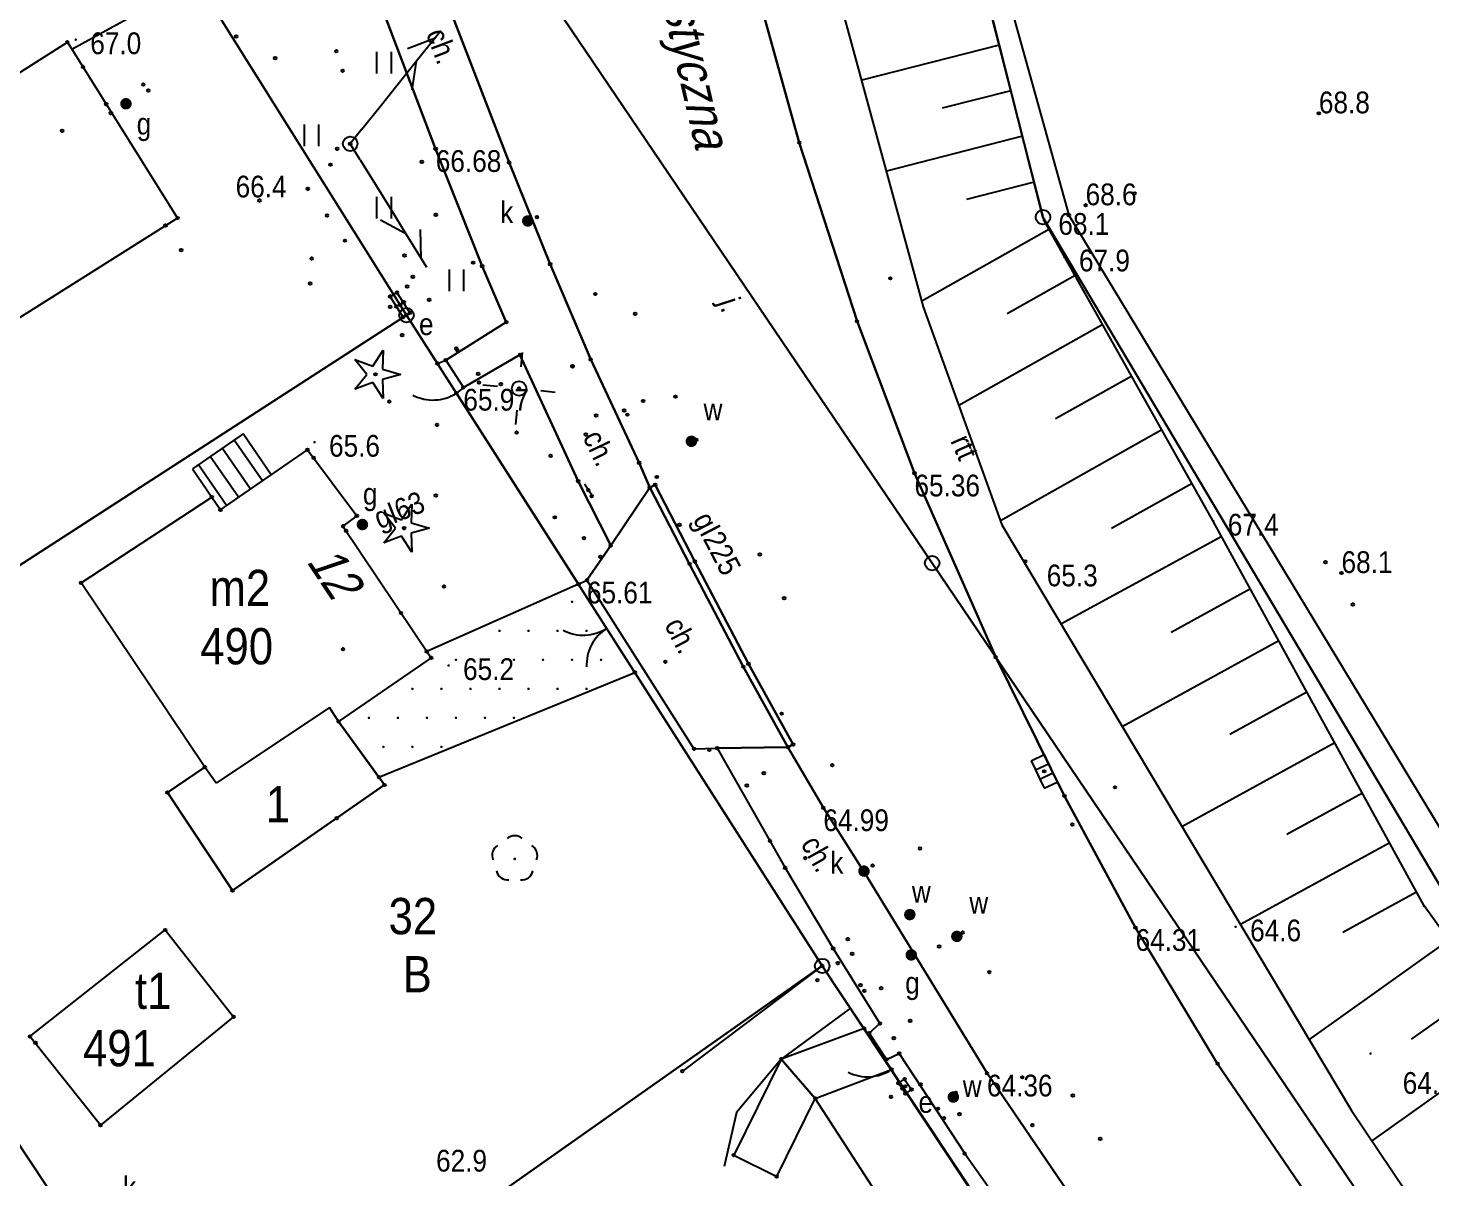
# Model space of a CAD drawing. Extents: x 6545332 to 6545538, y 5876272 to 5876530.
# Drawn here: x 6545365.13 to 6545413.49, y 5876363.99 to 5876403.64 of the extents above; entities that cross this region are included whole.
import ezdxf
from ezdxf.enums import TextEntityAlignment as Align

# ---------------------------------------------------------------- set-up
doc = ezdxf.new("R2010")
doc.units = 0
doc.header["$MEASUREMENT"] = 0
doc.layers.get('0').update_dxf_attribs({"linetype": 'CONTINUOUS'})
doc.layers.add('1', color=8, linetype='CONTINUOUS')
doc.styles.get("Standard").update_dxf_attribs({"font": 'txt', "width": 0.75})

msp = doc.modelspace()

# ---------------------------------------------------------------- hatches: boundary and pattern name
at = {"layer": '1', "linetype": 'Continuous'}
h = msp.add_hatch(color=256, dxfattribs=at)
edge = h.paths.add_edge_path()
edge.add_arc((6545366.78, 5876403.24), 0.045, 0, 360)
h = msp.add_hatch(color=256, dxfattribs=at)
edge = h.paths.add_edge_path()
edge.add_arc((6545368.51, 5876401.03), 0.2, 33.472, 393.472)
h = msp.add_hatch(color=256, dxfattribs=at)
edge = h.paths.add_edge_path()
edge.add_arc((6545409.63, 5876400.7), 0.045, 0, 360)
h = msp.add_hatch(color=256, dxfattribs=at)
edge = h.paths.add_edge_path()
edge.add_arc((6545379.19, 5876399.48), 0.045, 0, 360)
h = msp.add_hatch(color=256, dxfattribs=at)
edge = h.paths.add_edge_path()
edge.add_arc((6545379.19, 5876399.48), 0.045, 0, 360)
h = msp.add_hatch(color=256, dxfattribs=at)
edge = h.paths.add_edge_path()
edge.add_arc((6545374.78, 5876398.1), 0.045, 0, 360)
h = msp.add_hatch(color=256, dxfattribs=at)
edge = h.paths.add_edge_path()
edge.add_arc((6545401.59, 5876397.53), 0.045, 0, 360)
h = msp.add_hatch(color=256, dxfattribs=at)
edge = h.paths.add_edge_path()
edge.add_arc((6545382.36, 5876396.99), 0.2, 15.55, 375.55)
h = msp.add_hatch(color=256, dxfattribs=at)
edge = h.paths.add_edge_path()
edge.add_arc((6545400.15, 5876397.01), 0.045, 0, 360)
h = msp.add_hatch(color=256, dxfattribs=at)
edge = h.paths.add_edge_path()
edge.add_arc((6545400.86, 5876395.74), 0.045, 0, 360)
h = msp.add_hatch(color=256, dxfattribs=at)
edge = h.paths.add_edge_path()
edge.add_arc((6545377.11, 5876391.7), 0.05, 90, 450)
h = msp.add_hatch(color=256, dxfattribs=at)
edge = h.paths.add_edge_path()
edge.add_arc((6545380.14, 5876391.25), 0.045, 0, 360)
h = msp.add_hatch(color=256, dxfattribs=at)
edge = h.paths.add_edge_path()
edge.add_arc((6545380.14, 5876391.25), 0.045, 0, 360)
h = msp.add_hatch(color=256, dxfattribs=at)
edge = h.paths.add_edge_path()
edge.add_arc((6545388, 5876389.39), 0.2, 28.137, 388.137)
h = msp.add_hatch(color=256, dxfattribs=at)
edge = h.paths.add_edge_path()
edge.add_arc((6545375.01, 5876389.36), 0.045, 0, 360)
h = msp.add_hatch(color=256, dxfattribs=at)
edge = h.paths.add_edge_path()
edge.add_arc((6545395.69, 5876388.29), 0.045, 0, 360)
h = msp.add_hatch(color=256, dxfattribs=at)
edge = h.paths.add_edge_path()
edge.add_arc((6545395.69, 5876388.29), 0.045, 0, 360)
h = msp.add_hatch(color=256, dxfattribs=at)
edge = h.paths.add_edge_path()
edge.add_arc((6545376.66, 5876386.52), 0.2, 23.262, 383.262)
h = msp.add_hatch(color=256, dxfattribs=at)
edge = h.paths.add_edge_path()
edge.add_arc((6545405.99, 5876386.64), 0.045, 0, 360)
h = msp.add_hatch(color=256, dxfattribs=at)
edge = h.paths.add_edge_path()
edge.add_arc((6545378.1, 5876386.4), 0.05, 90, 450)
h = msp.add_hatch(color=256, dxfattribs=at)
edge = h.paths.add_edge_path()
edge.add_arc((6545399.51, 5876385.25), 0.045, 0, 360)
h = msp.add_hatch(color=256, dxfattribs=at)
edge = h.paths.add_edge_path()
edge.add_arc((6545410.41, 5876384.85), 0.045, 0, 360)
h = msp.add_hatch(color=256, dxfattribs=at)
edge = h.paths.add_edge_path()
edge.add_arc((6545384.4, 5876384.6), 0.045, 0, 360)
h = msp.add_hatch(color=256, dxfattribs=at)
edge = h.paths.add_edge_path()
edge.add_arc((6545384.4, 5876384.6), 0.045, 0, 360)
h = msp.add_hatch(color=256, dxfattribs=at)
edge = h.paths.add_edge_path()
edge.add_arc((6545383.885, 5876383.855), 0.045, 0, 360)
h = msp.add_hatch(color=256, dxfattribs=at)
edge = h.paths.add_edge_path()
edge.add_arc((6545381.385, 5876382.855), 0.045, 0, 360)
h = msp.add_hatch(color=256, dxfattribs=at)
edge = h.paths.add_edge_path()
edge.add_arc((6545382.385, 5876382.855), 0.045, 0, 360)
h = msp.add_hatch(color=256, dxfattribs=at)
edge = h.paths.add_edge_path()
edge.add_arc((6545383.385, 5876382.855), 0.045, 0, 360)
h = msp.add_hatch(color=256, dxfattribs=at)
edge = h.paths.add_edge_path()
edge.add_arc((6545384.385, 5876382.855), 0.045, 0, 360)
h = msp.add_hatch(color=256, dxfattribs=at)
edge = h.paths.add_edge_path()
edge.add_arc((6545379.885, 5876381.855), 0.045, 0, 360)
h = msp.add_hatch(color=256, dxfattribs=at)
edge = h.paths.add_edge_path()
edge.add_arc((6545380.885, 5876381.855), 0.045, 0, 360)
h = msp.add_hatch(color=256, dxfattribs=at)
edge = h.paths.add_edge_path()
edge.add_arc((6545381.885, 5876381.855), 0.045, 0, 360)
h = msp.add_hatch(color=256, dxfattribs=at)
edge = h.paths.add_edge_path()
edge.add_arc((6545382.885, 5876381.855), 0.045, 0, 360)
h = msp.add_hatch(color=256, dxfattribs=at)
edge = h.paths.add_edge_path()
edge.add_arc((6545383.885, 5876381.855), 0.045, 0, 360)
h = msp.add_hatch(color=256, dxfattribs=at)
edge = h.paths.add_edge_path()
edge.add_arc((6545384.885, 5876381.855), 0.045, 0, 360)
h = msp.add_hatch(color=256, dxfattribs=at)
edge = h.paths.add_edge_path()
edge.add_arc((6545379.63, 5876381.66), 0.045, 0, 360)
h = msp.add_hatch(color=256, dxfattribs=at)
edge = h.paths.add_edge_path()
edge.add_arc((6545378.385, 5876380.855), 0.045, 0, 360)
h = msp.add_hatch(color=256, dxfattribs=at)
edge = h.paths.add_edge_path()
edge.add_arc((6545379.385, 5876380.855), 0.045, 0, 360)
h = msp.add_hatch(color=256, dxfattribs=at)
edge = h.paths.add_edge_path()
edge.add_arc((6545380.385, 5876380.855), 0.045, 0, 360)
h = msp.add_hatch(color=256, dxfattribs=at)
edge = h.paths.add_edge_path()
edge.add_arc((6545381.385, 5876380.855), 0.045, 0, 360)
h = msp.add_hatch(color=256, dxfattribs=at)
edge = h.paths.add_edge_path()
edge.add_arc((6545382.385, 5876380.855), 0.045, 0, 360)
h = msp.add_hatch(color=256, dxfattribs=at)
edge = h.paths.add_edge_path()
edge.add_arc((6545383.385, 5876380.855), 0.045, 0, 360)
h = msp.add_hatch(color=256, dxfattribs=at)
edge = h.paths.add_edge_path()
edge.add_arc((6545384.385, 5876380.855), 0.045, 0, 360)
h = msp.add_hatch(color=256, dxfattribs=at)
edge = h.paths.add_edge_path()
edge.add_arc((6545376.885, 5876379.855), 0.045, 0, 360)
h = msp.add_hatch(color=256, dxfattribs=at)
edge = h.paths.add_edge_path()
edge.add_arc((6545377.885, 5876379.855), 0.045, 0, 360)
h = msp.add_hatch(color=256, dxfattribs=at)
edge = h.paths.add_edge_path()
edge.add_arc((6545378.885, 5876379.855), 0.045, 0, 360)
h = msp.add_hatch(color=256, dxfattribs=at)
edge = h.paths.add_edge_path()
edge.add_arc((6545379.885, 5876379.855), 0.045, 0, 360)
h = msp.add_hatch(color=256, dxfattribs=at)
edge = h.paths.add_edge_path()
edge.add_arc((6545380.885, 5876379.855), 0.045, 0, 360)
h = msp.add_hatch(color=256, dxfattribs=at)
edge = h.paths.add_edge_path()
edge.add_arc((6545381.885, 5876379.855), 0.045, 0, 360)
h = msp.add_hatch(color=256, dxfattribs=at)
edge = h.paths.add_edge_path()
edge.add_arc((6545377.385, 5876378.855), 0.045, 0, 360)
h = msp.add_hatch(color=256, dxfattribs=at)
edge = h.paths.add_edge_path()
edge.add_arc((6545378.385, 5876378.855), 0.045, 0, 360)
h = msp.add_hatch(color=256, dxfattribs=at)
edge = h.paths.add_edge_path()
edge.add_arc((6545379.385, 5876378.855), 0.045, 0, 360)
h = msp.add_hatch(color=256, dxfattribs=at)
edge = h.paths.add_edge_path()
edge.add_arc((6545392.55, 5876376.75), 0.045, 0, 360)
h = msp.add_hatch(color=256, dxfattribs=at)
edge = h.paths.add_edge_path()
edge.add_arc((6545392.55, 5876376.75), 0.045, 0, 360)
h = msp.add_hatch(color=256, dxfattribs=at)
edge = h.paths.add_edge_path()
edge.add_arc((6545381.91, 5876374.99), 0.05, 0, 360)
h = msp.add_hatch(color=256, dxfattribs=at)
edge = h.paths.add_edge_path()
edge.add_arc((6545393.95, 5876374.57), 0.2, 29.106, 389.106)
h = msp.add_hatch(color=256, dxfattribs=at)
edge = h.paths.add_edge_path()
edge.add_arc((6545395.53, 5876373.07), 0.2, 26.079, 386.079)
h = msp.add_hatch(color=256, dxfattribs=at)
edge = h.paths.add_edge_path()
edge.add_arc((6545413.25, 5876373.37), 0.045, 0, 360)
h = msp.add_hatch(color=256, dxfattribs=at)
edge = h.paths.add_edge_path()
edge.add_arc((6545403.31, 5876372.62), 0.045, 0, 360)
h = msp.add_hatch(color=256, dxfattribs=at)
edge = h.paths.add_edge_path()
edge.add_arc((6545403.31, 5876372.62), 0.045, 0, 360)
h = msp.add_hatch(color=256, dxfattribs=at)
edge = h.paths.add_edge_path()
edge.add_arc((6545406.76, 5876372.65), 0.045, 0, 360)
h = msp.add_hatch(color=256, dxfattribs=at)
edge = h.paths.add_edge_path()
edge.add_arc((6545397.15, 5876372.32), 0.2, 26.493, 386.493)
h = msp.add_hatch(color=256, dxfattribs=at)
edge = h.paths.add_edge_path()
edge.add_arc((6545395.58, 5876371.68), 0.2, 26.235, 386.235)
h = msp.add_hatch(color=256, dxfattribs=at)
edge = h.paths.add_edge_path()
edge.add_arc((6545411.41, 5876368.28), 0.045, 0, 360)
h = msp.add_hatch(color=256, dxfattribs=at)
edge = h.paths.add_edge_path()
edge.add_arc((6545398.19, 5876367.6), 0.045, 0, 360)
h = msp.add_hatch(color=256, dxfattribs=at)
edge = h.paths.add_edge_path()
edge.add_arc((6545398.19, 5876367.6), 0.045, 0, 360)
h = msp.add_hatch(color=256, dxfattribs=at)
edge = h.paths.add_edge_path()
edge.add_arc((6545397.03, 5876366.78), 0.2, 304.916, 664.916)

# ---------------------------------------------------------------- linework, layer by layer
for centre in [(6545409.63, 5876400.7, 68.8), (6545401.59, 5876397.53, 68.6), (6545410.41, 5876384.85, 68.1)]:
    msp.add_circle(centre, 0.045)
at = {"layer": '1'}
for p, q in [((6545356.55, 5876443.98), (6545396.3, 5876385.19)), ((6545396.3, 5876385.19), (6545356.55, 5876443.98)), ((6545356.55, 5876443.98), (6545396.3, 5876385.19)), ((6545355.87, 5876429.33), (6545378.18, 5876393.74)), ((6545378.18, 5876393.74), (6545355.87, 5876429.33)), ((6545355.87, 5876429.33), (6545378.18, 5876393.74)), ((6545400.16, 5876397.01), (6545393.94, 5876421.23)), ((6545393.97, 5876421.35), (6545400.12, 5876397.12)), ((6545400.12, 5876397.12), (6545393.97, 5876421.35)), ((6545393.97, 5876421.35), (6545400.12, 5876397.12)), ((6545394.25, 5876421.43), (6545401.01, 5876397.19)), ((6545392.45, 5876407.05), (6545395.99, 5876394.03)), ((6545376.67, 5876406.09), (6545379.18, 5876399.48)), ((6545379.18, 5876399.48), (6545376.67, 5876406.09)), ((6545379.2, 5876405.52), (6545381.72, 5876399)), ((6545381.72, 5876399), (6545379.2, 5876405.52)), ((6545379.2, 5876405.52), (6545381.72, 5876399)), ((6545366.64, 5876402.91), (6545370.95, 5876405.28)), ((6545370.95, 5876405.28), (6545378.18, 5876393.74)), ((6545370.95, 5876405.28), (6545378.18, 5876393.74)), ((6545390.3, 5876404.78), (6545391.72, 5876399.69)), ((6545391.72, 5876399.69), (6545390.3, 5876404.78)), ((6545356.22, 5876396.66), (6545366.49, 5876403.15)), ((6545366.49, 5876403.15), (6545370.29, 5876397.09)), ((6545398.61, 5876403.05), (6545393.87, 5876401.84)), ((6545399.01, 5876401.48), (6545396.65, 5876400.88)), ((6545391.72, 5876399.69), (6545393.71, 5876393.53)), ((6545393.71, 5876393.53), (6545391.72, 5876399.69)), ((6545399.41, 5876399.91), (6545394.72, 5876398.71)), ((6545379.18, 5876399.48), (6545380.79, 5876395.43)), ((6545380.79, 5876395.43), (6545379.18, 5876399.48)), ((6545381.72, 5876399), (6545383.13, 5876395.5)), ((6545383.13, 5876395.5), (6545381.72, 5876399)), ((6545381.72, 5876399), (6545383.13, 5876395.5)), ((6545399.82, 5876398.33), (6545397.48, 5876397.73)), ((6545370.29, 5876397.09), (6545360.02, 5876390.61)), ((6545400.12, 5876397.12), (6545418.61, 5876365.96)), ((6545418.61, 5876365.96), (6545400.12, 5876397.12)), ((6545400.12, 5876397.12), (6545418.61, 5876365.96)), ((6545405.99, 5876386.64), (6545400.16, 5876397.01)), ((6545401.01, 5876397.19), (6545419.7, 5876366.3)), ((6545400.34, 5876396.7), (6545395.94, 5876394.22)), ((6545380.79, 5876395.43), (6545381.62, 5876393.5)), ((6545381.62, 5876393.5), (6545380.79, 5876395.43)), ((6545384.53, 5876392.21), (6545383.13, 5876395.5)), ((6545383.13, 5876395.5), (6545384.53, 5876392.21)), ((6545384.53, 5876392.21), (6545383.13, 5876395.5)), ((6545401.23, 5876395.11), (6545398.89, 5876393.79)), ((6545377.62, 5876394.38), (6545377.85, 5876394.52)), ((6545378.06, 5876393.67), (6545377.62, 5876394.38)), ((6545377.85, 5876394.52), (6545378.3, 5876393.82)), ((6545395.99, 5876394.03), (6545398.7, 5876386.51)), ((6545355.53, 5876379.09), (6545378.18, 5876393.74)), ((6545378.18, 5876393.74), (6545355.53, 5876379.09)), ((6545355.53, 5876379.09), (6545378.18, 5876393.74)), ((6545355.53, 5876379.09), (6545378.18, 5876393.74)), ((6545378.3, 5876393.82), (6545378.06, 5876393.67)), ((6545378.18, 5876393.74), (6545379.25, 5876392.07)), ((6545378.18, 5876393.74), (6545379.25, 5876392.07)), ((6545392.51, 5876371.3), (6545378.18, 5876393.74)), ((6545378.18, 5876393.74), (6545392.51, 5876371.3)), ((6545378.18, 5876393.74), (6545392.51, 5876371.3)), ((6545381.62, 5876393.5), (6545379.53, 5876392.19)), ((6545379.53, 5876392.19), (6545381.62, 5876393.5)), ((6545393.71, 5876393.53), (6545395.69, 5876388.29)), ((6545395.69, 5876388.29), (6545393.71, 5876393.53)), ((6545402.18, 5876393.42), (6545397.22, 5876390.63)), ((6545379.25, 5876392.07), (6545379.53, 5876392.19)), ((6545379.9, 5876391.05), (6545379.25, 5876392.07)), ((6545379.53, 5876392.19), (6545380.14, 5876391.25)), ((6545382.09, 5876392.37), (6545380.14, 5876391.25)), ((6545380.14, 5876391.25), (6545382.09, 5876392.37)), ((6545384.1, 5876388.02), (6545382.09, 5876392.37)), ((6545382.09, 5876392.37), (6545384.1, 5876388.02)), ((6545386.2, 5876388.65), (6545384.53, 5876392.21)), ((6545384.53, 5876392.21), (6545386.2, 5876388.65)), ((6545386.2, 5876388.65), (6545384.53, 5876392.21)), ((6545403.18, 5876391.64), (6545400.55, 5876390.16)), ((6545380.14, 5876391.25), (6545379.9, 5876391.05)), ((6545379.9, 5876391.05), (6545384.11, 5876384.46)), ((6545379.9, 5876391.05), (6545384.11, 5876384.46)), ((6545372.55, 5876389.65), (6545370.8, 5876388.44)), ((6545372.55, 5876389.65), (6545370.8, 5876388.44)), ((6545373.52, 5876388.24), (6545372.55, 5876389.65)), ((6545373.52, 5876388.24), (6545372.55, 5876389.65)), ((6545404.22, 5876389.79), (6545398.65, 5876386.65)), ((6545371.77, 5876387.03), (6545374.77, 5876389.1)), ((6545372.801, 5876387.743), (6545371.828, 5876389.151)), ((6545373.213, 5876388.028), (6545372.239, 5876389.435)), ((6545374.77, 5876389.1), (6545376.47, 5876386.82)), ((6545371.979, 5876387.174), (6545371.006, 5876388.582)), ((6545372.39, 5876387.459), (6545371.417, 5876388.867)), ((6545386.57, 5876387.8), (6545386.2, 5876388.65)), ((6545386.2, 5876388.65), (6545386.57, 5876387.8)), ((6545386.57, 5876387.8), (6545386.2, 5876388.65)), ((6545370.8, 5876388.44), (6545371.47, 5876387.47)), ((6545370.8, 5876388.44), (6545371.47, 5876387.47)), ((6545371.77, 5876387.03), (6545373.52, 5876388.24)), ((6545371.77, 5876387.03), (6545373.52, 5876388.24)), ((6545395.69, 5876388.29), (6545398.49, 5876381.95)), ((6545398.49, 5876381.95), (6545395.69, 5876388.29)), ((6545385.22, 5876385.8), (6545384.1, 5876388.02)), ((6545384.1, 5876388.02), (6545385.22, 5876385.8)), ((6545385.22, 5876385.8), (6545386.57, 5876387.8)), ((6545386.57, 5876387.8), (6545385.22, 5876385.8)), ((6545386.75, 5876387.89), (6545386.57, 5876387.8)), ((6545386.57, 5876387.8), (6545386.75, 5876387.89)), ((6545386.57, 5876387.8), (6545387.94, 5876385.16)), ((6545387.94, 5876385.16), (6545386.57, 5876387.8)), ((6545387.94, 5876385.16), (6545386.57, 5876387.8)), ((6545388.12, 5876385.25), (6545386.75, 5876387.89)), ((6545386.75, 5876387.89), (6545388.12, 5876385.25)), ((6545405.26, 5876387.94), (6545402.48, 5876386.38)), ((6545366.96, 5876384.51), (6545371.47, 5876387.47)), ((6545371.47, 5876387.47), (6545371.77, 5876387.03)), ((6545371.47, 5876387.47), (6545371.77, 5876387.03)), ((6545371.47, 5876387.47), (6545371.77, 5876387.03)), ((6545376.47, 5876386.82), (6545375.99, 5876386.46)), ((6545413.26, 5876373.37), (6545405.99, 5876386.64)), ((6545375.99, 5876386.46), (6545379.03, 5876381.92)), ((6545398.7, 5876386.51), (6545410.75, 5876366.32)), ((6545384.4, 5876384.6), (6545385.22, 5876385.8)), ((6545385.22, 5876385.8), (6545384.4, 5876384.6)), ((6545406.28, 5876386.11), (6545400.74, 5876383.08)), ((6545389.97, 5876381.72), (6545388.12, 5876385.25)), ((6545388.12, 5876385.25), (6545389.97, 5876381.72)), ((6545396.3, 5876385.19), (6545418.51, 5876352.35)), ((6545418.51, 5876352.35), (6545396.3, 5876385.19)), ((6545396.3, 5876385.19), (6545418.51, 5876352.35)), ((6545387.94, 5876385.16), (6545389.79, 5876381.62)), ((6545389.79, 5876381.62), (6545387.94, 5876385.16)), ((6545389.79, 5876381.62), (6545387.94, 5876385.16)), ((6545371.23, 5876378.15), (6545366.96, 5876384.51)), ((6545384.11, 5876384.46), (6545378.88, 5876382.14)), ((6545384.11, 5876384.46), (6545384.4, 5876384.6)), ((6545386.05, 5876381.42), (6545384.11, 5876384.46)), ((6545386.05, 5876381.42), (6545384.11, 5876384.46)), ((6545384.4, 5876384.6), (6545388.09, 5876378.79)), ((6545407.27, 5876384.3), (6545404.54, 5876382.8)), ((6545408.25, 5876382.51), (6545402.85, 5876379.55)), ((6545379.03, 5876381.92), (6545375.84, 5876379.73)), ((6545379.03, 5876381.92), (6545375.84, 5876379.73)), ((6545378.88, 5876382.14), (6545379.03, 5876381.92)), ((6545398.49, 5876381.95), (6545400.86, 5876377.16)), ((6545400.86, 5876377.16), (6545398.49, 5876381.95)), ((6545377.23, 5876377.81), (6545386.05, 5876381.42)), ((6545386.05, 5876381.42), (6545392.51, 5876371.3)), ((6545389.79, 5876381.62), (6545391.33, 5876378.84)), ((6545391.33, 5876378.84), (6545389.79, 5876381.62)), ((6545391.33, 5876378.84), (6545389.79, 5876381.62)), ((6545391.51, 5876378.94), (6545389.97, 5876381.72)), ((6545389.97, 5876381.72), (6545391.51, 5876378.94)), ((6545409.22, 5876380.74), (6545406.56, 5876379.28)), ((6545375.53, 5876380.21), (6545371.62, 5876377.6)), ((6545375.84, 5876379.73), (6545375.53, 5876380.21)), ((6545375.84, 5876379.73), (6545377.23, 5876377.81)), ((6545377.42, 5876377.54), (6545375.84, 5876379.73)), ((6545375.84, 5876379.73), (6545377.42, 5876377.54)), ((6545391.27, 5876325.4), (6545355.53, 5876379.09)), ((6545355.53, 5876379.09), (6545370.86, 5876356.06)), ((6545355.53, 5876379.09), (6545370.86, 5876356.06)), ((6545370.86, 5876356.06), (6545355.53, 5876379.09)), ((6545355.53, 5876379.09), (6545370.86, 5876356.06)), ((6545391.33, 5876378.84), (6545391.51, 5876378.94)), ((6545391.51, 5876378.94), (6545391.33, 5876378.84)), ((6545410.18, 5876378.99), (6545404.91, 5876376.1)), ((6545388.09, 5876378.79), (6545388.89, 5876378.81)), ((6545391.33, 5876378.84), (6545388.89, 5876378.81)), ((6545388.89, 5876378.81), (6545391.33, 5876378.84)), ((6545388.89, 5876378.81), (6545391.23, 5876374.68)), ((6545392.55, 5876376.75), (6545391.33, 5876378.84)), ((6545391.33, 5876378.84), (6545392.55, 5876376.75)), ((6545392.55, 5876376.75), (6545391.33, 5876378.84)), ((6545371.23, 5876378.15), (6545369.94, 5876377.28)), ((6545369.94, 5876377.28), (6545371.23, 5876378.15)), ((6545371.62, 5876377.6), (6545371.23, 5876378.15)), ((6545372.18, 5876373.9), (6545377.42, 5876377.54)), ((6545377.42, 5876377.54), (6545372.18, 5876373.9)), ((6545369.94, 5876377.28), (6545372.18, 5876373.9)), ((6545372.18, 5876373.9), (6545369.94, 5876377.28)), ((6545400.86, 5876377.16), (6545403.31, 5876372.62)), ((6545403.31, 5876372.62), (6545400.86, 5876377.16)), ((6545411.13, 5876377.26), (6545408.53, 5876375.83)), ((6545393.98, 5876374.5), (6545392.55, 5876376.75)), ((6545392.55, 5876376.75), (6545393.98, 5876374.5)), ((6545393.98, 5876374.5), (6545392.55, 5876376.75)), ((6545412.07, 5876375.55), (6545406.93, 5876372.73)), ((6545391.23, 5876374.68), (6545392.89, 5876371.9)), ((6545398.19, 5876367.6), (6545393.98, 5876374.5)), ((6545398.19, 5876367.6), (6545393.98, 5876374.5)), ((6545393.98, 5876374.5), (6545398.19, 5876367.6)), ((6545413, 5876373.84), (6545410.46, 5876372.45)), ((6545422.11, 5876360.96), (6545413.26, 5876373.37)), ((6545403.31, 5876372.62), (6545406.14, 5876367.93)), ((6545406.14, 5876367.93), (6545403.31, 5876372.62)), ((6545365.2, 5876368.87), (6545369.86, 5876372.54)), ((6545369.86, 5876372.54), (6545372.22, 5876369.55)), ((6545414.1, 5876372.19), (6545409.29, 5876368.76)), ((6545392.89, 5876371.9), (6545394.5, 5876369.32)), ((6545392.51, 5876371.3), (6545370.86, 5876356.06)), ((6545370.86, 5876356.06), (6545392.51, 5876371.3)), ((6545370.86, 5876356.06), (6545392.51, 5876371.3)), ((6545392.51, 5876371.3), (6545387.69, 5876367.67)), ((6545392.51, 5876371.3), (6545393.96, 5876369.14)), ((6545405.42, 5876351.83), (6545392.51, 5876371.3)), ((6545392.51, 5876371.3), (6545405.42, 5876351.83)), ((6545405.42, 5876351.83), (6545392.51, 5876371.3)), ((6545415.28, 5876370.53), (6545412.81, 5876368.77)), ((6545393.48, 5876369.85), (6545391.1, 5876368.09)), ((6545372.22, 5876369.55), (6545367.63, 5876365.81)), ((6545394.5, 5876369.32), (6545394.13, 5876368.98)), ((6545367.63, 5876365.81), (6545365.2, 5876368.87)), ((6545393.96, 5876369.14), (6545391.1, 5876368.09)), ((6545393.96, 5876369.14), (6545391.1, 5876368.09)), ((6545394.9, 5876367.73), (6545393.96, 5876369.14)), ((6545394.9, 5876367.73), (6545393.96, 5876369.14)), ((6545394.9, 5876367.73), (6545393.96, 5876369.14)), ((6545394.13, 5876368.98), (6545394.73, 5876368.08)), ((6545416.48, 5876368.86), (6545411.46, 5876365.27)), ((6545394.73, 5876368.08), (6545395.16, 5876368.28)), ((6545395.16, 5876368.28), (6545397.42, 5876364.83)), ((6545391.1, 5876368.09), (6545389.46, 5876364.78)), ((6545391.1, 5876368.09), (6545389.46, 5876364.78)), ((6545391.1, 5876368.09), (6545389.55, 5876366.25)), ((6545391.1, 5876368.09), (6545392.27, 5876366.73)), ((6545391.1, 5876368.09), (6545392.27, 5876366.73)), ((6545392.27, 5876366.73), (6545391.1, 5876368.09)), ((6545392.27, 5876366.73), (6545391.1, 5876368.09)), ((6545406.14, 5876367.93), (6545409.44, 5876363.07)), ((6545409.44, 5876363.07), (6545406.14, 5876367.93)), ((6545392.27, 5876366.73), (6545394.9, 5876367.73)), ((6545392.27, 5876366.73), (6545394.9, 5876367.73)), ((6545394.9, 5876367.73), (6545405.05, 5876352.51)), ((6545395.14, 5876367.26), (6545395.35, 5876367.4)), ((6545395.35, 5876367.4), (6545395.59, 5876367.04)), ((6545400.99, 5876363.5), (6545398.19, 5876367.6)), ((6545400.99, 5876363.5), (6545398.19, 5876367.6)), ((6545398.19, 5876367.6), (6545400.99, 5876363.5)), ((6545395.38, 5876366.9), (6545395.14, 5876367.26)), ((6545395.59, 5876367.04), (6545395.38, 5876366.9)), ((6545390.94, 5876364.04), (6545392.27, 5876366.73)), ((6545390.94, 5876364.04), (6545392.27, 5876366.73)), ((6545400.67, 5876353.73), (6545392.27, 5876366.73)), ((6545410.75, 5876366.32), (6545414.85, 5876360.23)), ((6545389.55, 5876366.25), (6545389.13, 5876364.38)), ((6545389.46, 5876364.78), (6545390.94, 5876364.04)), ((6545389.46, 5876364.78), (6545390.94, 5876364.04)), ((6545397.42, 5876364.83), (6545400.43, 5876360.6))]:
    msp.add_line(p, q, dxfattribs=at)
at = {"layer": '1', "linetype": 'Continuous'}
for p, q in [((6545379.141, 5876403.284), (6545379.359, 5876403.558)), ((6545379.141, 5876403.284), (6545378.21, 5876402.919)), ((6545378.517, 5876402.503), (6545379.141, 5876403.284)), ((6545377.16, 5876402.07), (6545377.16, 5876402.82)), ((6545377.66, 5876402.07), (6545377.66, 5876402.82)), ((6545377.893, 5876401.721), (6545378.517, 5876402.503)), ((6545378.517, 5876402.503), (6545378.368, 5876401.514)), ((6545377.269, 5876400.94), (6545377.893, 5876401.721)), ((6545376.646, 5876400.158), (6545377.269, 5876400.94)), ((6545374.66, 5876399.57), (6545374.66, 5876400.32)), ((6545375.16, 5876399.57), (6545375.16, 5876400.32)), ((6545376.646, 5876400.158), (6545376.24, 5876399.65)), ((6545376.582, 5876399.097), (6545376.24, 5876399.65)), ((6545376.582, 5876399.097), (6545377.109, 5876398.247)), ((6545377.109, 5876398.247), (6545377.635, 5876397.397)), ((6545377.16, 5876397.07), (6545377.16, 5876397.82)), ((6545377.66, 5876397.07), (6545377.66, 5876397.82)), ((6545377.635, 5876397.397), (6545378.161, 5876396.547)), ((6545378.161, 5876396.547), (6545377.28, 5876397.02)), ((6545378.161, 5876396.547), (6545378.688, 5876395.696)), ((6545378.688, 5876395.696), (6545378.657, 5876396.696)), ((6545378.688, 5876395.696), (6545378.872, 5876395.399)), ((6545379.66, 5876394.57), (6545379.66, 5876395.32)), ((6545380.16, 5876394.57), (6545380.16, 5876395.32)), ((6545377.017, 5876391.983), (6545377.378, 5876392.528)), ((6545377.378, 5876392.528), (6545377.35, 5876391.875)), ((6545382.132, 5876391.957), (6545382.18, 5876392.454)), ((6545376.811, 5876391.7), (6545376.404, 5876392.212)), ((6545376.404, 5876392.212), (6545377.017, 5876391.983)), ((6545376.404, 5876391.188), (6545376.811, 5876391.7)), ((6545377.35, 5876391.875), (6545377.98, 5876391.7)), ((6545377.98, 5876391.7), (6545377.35, 5876391.525)), ((6545377.35, 5876391.525), (6545377.378, 5876390.872)), ((6545377.017, 5876391.417), (6545376.404, 5876391.188)), ((6545377.378, 5876390.872), (6545377.017, 5876391.417)), ((6545381.313, 5876391.283), (6545380.816, 5876391.331)), ((6545382.807, 5876391.138), (6545383.304, 5876391.09)), ((6545381.988, 5876390.464), (6545381.94, 5876389.967)), ((6545384.59, 5876387.503), (6545384.31, 5876387.917)), ((6545378.007, 5876386.683), (6545378.368, 5876387.228)), ((6545378.368, 5876387.228), (6545378.34, 5876386.575)), ((6545377.801, 5876386.4), (6545377.394, 5876386.912)), ((6545377.394, 5876386.912), (6545378.007, 5876386.683)), ((6545377.394, 5876385.888), (6545377.801, 5876386.4)), ((6545378.34, 5876386.575), (6545378.97, 5876386.4)), ((6545378.97, 5876386.4), (6545378.34, 5876386.225)), ((6545378.34, 5876386.225), (6545378.368, 5876385.572)), ((6545378.007, 5876386.117), (6545377.394, 5876385.888)), ((6545378.368, 5876385.572), (6545378.007, 5876386.117)), ((6545399.709, 5876378.377), (6545400.16, 5876378.591)), ((6545400.16, 5876378.591), (6545400.311, 5876378.275)), ((6545399.709, 5876378.377), (6545399.859, 5876378.061)), ((6545399.859, 5876378.061), (6545400.311, 5876378.275)), ((6545399.859, 5876378.061), (6545400.009, 5876377.745)), ((6545400.009, 5876377.745), (6545400.461, 5876377.959)), ((6545400.311, 5876378.275), (6545400.461, 5876377.959)), ((6545400.461, 5876377.959), (6545400.611, 5876377.643)), ((6545400.009, 5876377.745), (6545400.16, 5876377.429)), ((6545400.16, 5876377.429), (6545400.611, 5876377.643))]:
    msp.add_line(p, q, dxfattribs=at)
at = {"layer": '1'}
for centre in [(6545366.49, 5876403.15), (6545372.31, 5876403.35), (6545373.65, 5876402.6), (6545373.65, 5876402.6), (6545375.76, 5876402.84), (6545367.03, 5876402.3), (6545375.98, 5876402.17), (6545375.98, 5876402.17), (6545369.11, 5876401.69), (6545369.28, 5876401.49), (6545367.83, 5876401.02), (6545367.99, 5876400.71), (6545368.51, 5876401.03), (6545368.51, 5876401.03), (6545366.31, 5876400.1), (6545376.24, 5876399.65), (6545376.24, 5876399.65), (6545391.72, 5876399.69), (6545391.72, 5876399.69), (6545375.79, 5876399.48), (6545379.18, 5876399.48), (6545379.18, 5876399.48), (6545379.19, 5876399.48), (6545379.19, 5876399.48), (6545375.56, 5876398.93), (6545375.56, 5876398.93), (6545375.56, 5876398.93), (6545375.56, 5876398.93), (6545378.71, 5876399.03), (6545381.72, 5876399), (6545381.72, 5876399), (6545381.72, 5876399), (6545374.78, 5876398.1), (6545403.28, 5876397.94), (6545373.11, 5876397.69), (6545369.87, 5876396.83), (6545370.29, 5876397.09), (6545375.44, 5876397.18), (6545379.19, 5876397.2), (6545382.36, 5876396.99), (6545382.36, 5876396.99), (6545382.36, 5876396.99), (6545382.68, 5876397.12), (6545382.68, 5876397.12), (6545401.01, 5876397.19), (6545376.06, 5876396.31), (6545370.41, 5876395.98), (6545378.11, 5876395.8), (6545374.91, 5876395.69), (6545380.48, 5876395.55), (6545380.79, 5876395.43), (6545380.79, 5876395.43), (6545383.13, 5876395.5), (6545383.13, 5876395.5), (6545383.13, 5876395.5), (6545383.13, 5876395.5), (6545374.86, 5876394.83), (6545374.86, 5876394.83), (6545374.86, 5876394.83), (6545378.4, 5876395.06), (6545394.86, 5876395.01), (6545377.62, 5876394.38), (6545377.85, 5876394.52), (6545378.2, 5876394.73), (6545384.69, 5876394.47), (6545377.62, 5876394.03), (6545377.62, 5876394.03), (6545377.83, 5876394.04), (6545377.83, 5876394.04), (6545377.83, 5876394.04), (6545377.83, 5876394.04), (6545377.96, 5876394.1), (6545377.96, 5876394.1), (6545377.96, 5876394.1), (6545377.96, 5876394.1), (6545378.07, 5876394.19), (6545378.09, 5876394.19), (6545378.96, 5876394.27), (6545378.06, 5876393.67), (6545378.18, 5876393.74), (6545378.18, 5876393.74), (6545378.3, 5876393.82), (6545381.62, 5876393.5), (6545381.62, 5876393.5), (6545386.06, 5876393.79), (6545393.71, 5876393.53), (6545393.71, 5876393.53), (6545378.03, 5876393.05), (6545379.9, 5876392.59), (6545379.93, 5876392.53), (6545379.25, 5876392.07), (6545379.25, 5876392.07), (6545379.25, 5876392.07), (6545379.53, 5876392.19), (6545379.53, 5876392.19), (6545382.09, 5876392.37), (6545382.09, 5876392.37), (6545383.9, 5876391.98), (6545383.91, 5876391.97), (6545384.53, 5876392.21), (6545384.53, 5876392.21), (6545384.53, 5876392.21), (6545377.11, 5876391.7), (6545380.65, 5876391.72), (6545380.65, 5876391.72), (6545380.68, 5876391.42), (6545380.68, 5876391.42), (6545379.9, 5876391.05), (6545379.9, 5876391.05), (6545379.9, 5876391.05), (6545380.14, 5876391.25), (6545380.14, 5876391.25), (6545380.14, 5876391.25), (6545380.14, 5876391.25), (6545381.43, 5876391.36), (6545381.43, 5876391.36), (6545382.06, 5876391.21), (6545387.45, 5876390.93), (6545377.59, 5876390.76), (6545385.68, 5876390.45), (6545386.34, 5876390.78), (6545384.72, 5876390.28), (6545385.79, 5876390.31), (6545379.23, 5876389.96), (6545381.98, 5876389.69), (6545381.98, 5876389.69), (6545384.36, 5876389.63), (6545374.77, 5876389.1), (6545388, 5876389.39), (6545388, 5876389.39), (6545388.17, 5876389.44), (6545388.17, 5876389.44), (6545374.98, 5876388.82), (6545383.15, 5876388.89), (6545386.2, 5876388.65), (6545386.2, 5876388.65), (6545386.2, 5876388.65), (6545386.81, 5876388.16), (6545395.69, 5876388.29), (6545395.69, 5876388.29), (6545395.69, 5876388.29), (6545395.69, 5876388.29), (6545384.1, 5876388.02), (6545384.1, 5876388.02), (6545384.45, 5876387.71), (6545384.45, 5876387.71), (6545384.45, 5876387.71), (6545386.57, 5876387.8), (6545386.57, 5876387.8), (6545386.57, 5876387.8), (6545386.57, 5876387.8), (6545386.57, 5876387.8), (6545386.75, 5876387.89), (6545386.75, 5876387.89), (6545371.47, 5876387.47), (6545371.47, 5876387.47), (6545379.19, 5876387.52), (6545384.56, 5876387.5), (6545384.56, 5876387.5), (6545371.77, 5876387.03), (6545376.47, 5876386.82), (6545383.29, 5876386.77), (6545375.99, 5876386.46), (6545376.1, 5876386.3), (6545376.66, 5876386.52), (6545378.1, 5876386.4), (6545387.59, 5876386.51), (6545384.3, 5876386.05), (6545384.3, 5876386.05), (6545385.22, 5876385.8), (6545385.22, 5876385.8), (6545385.22, 5876385.8), (6545384.86, 5876385.41), (6545384.86, 5876385.41), (6545387.94, 5876385.16), (6545387.94, 5876385.16), (6545387.94, 5876385.16), (6545388.12, 5876385.25), (6545388.12, 5876385.25), (6545390.36, 5876385.49), (6545399.51, 5876385.25), (6545409.86, 5876385.22), (6545366.96, 5876384.51), (6545379.47, 5876384.38), (6545384.11, 5876384.46), (6545384.11, 5876384.46), (6545384.11, 5876384.46), (6545384.11, 5876384.46), (6545384.4, 5876384.6), (6545384.4, 5876384.6), (6545384.4, 5876384.6), (6545384.4, 5876384.6), (6545391.2, 5876383.98), (6545410.8, 5876383.76), (6545377.99, 5876383.47), (6545375.99, 5876382.22), (6545378.88, 5876382.14), (6545379.03, 5876381.92), (6545379.03, 5876381.92), (6545387.1, 5876381.79), (6545398.49, 5876381.95), (6545398.49, 5876381.95), (6545386.05, 5876381.42), (6545386.05, 5876381.42), (6545386.05, 5876381.42), (6545389.79, 5876381.62), (6545389.79, 5876381.62), (6545389.79, 5876381.62), (6545389.97, 5876381.72), (6545389.97, 5876381.72), (6545391.11, 5876380), (6545375.84, 5876379.73), (6545375.84, 5876379.73), (6545375.84, 5876379.73), (6545391.33, 5876378.84), (6545391.33, 5876378.84), (6545391.33, 5876378.84), (6545391.33, 5876378.84), (6545391.33, 5876378.84), (6545391.51, 5876378.94), (6545391.51, 5876378.94), (6545388.09, 5876378.79), (6545388.62, 5876378.75), (6545388.62, 5876378.75), (6545388.89, 5876378.81), (6545388.89, 5876378.81), (6545371.23, 5876378.15), (6545390.5, 5876377.95), (6545392.86, 5876378.22), (6545400.16, 5876378.01), (6545400.16, 5876378.01), (6545400.16, 5876378.01), (6545377.23, 5876377.81), (6545377.42, 5876377.54), (6545389.91, 5876377.52), (6545389.91, 5876377.52), (6545402.6, 5876377.46), (6545369.94, 5876377.28), (6545400.86, 5876377.16), (6545400.86, 5876377.16), (6545392.55, 5876376.75), (6545392.55, 5876376.75), (6545392.55, 5876376.75), (6545392.55, 5876376.75), (6545392.55, 5876376.75), (6545375.78, 5876376.4), (6545401.13, 5876376.18), (6545390.71, 5876375.61), (6545391.93, 5876375.02), (6545395.88, 5876375.35), (6545391.23, 5876374.68), (6545393.95, 5876374.57), (6545393.95, 5876374.57), (6545393.95, 5876374.57), (6545393.98, 5876374.5), (6545393.98, 5876374.5), (6545393.98, 5876374.5), (6545393.98, 5876374.5), (6545394.25, 5876374.76), (6545394.25, 5876374.76), (6545372.18, 5876373.9), (6545395.53, 5876373.07), (6545403.31, 5876372.62), (6545403.31, 5876372.62), (6545403.31, 5876372.62), (6545403.31, 5876372.62), (6545369.86, 5876372.54), (6545393.39, 5876372.22), (6545397.15, 5876372.32), (6545397.15, 5876372.32), (6545397.35, 5876372.45), (6545397.35, 5876372.45), (6545392.89, 5876371.9), (6545393.54, 5876371.72), (6545395.58, 5876371.68), (6545396.54, 5876371.97), (6545392.51, 5876371.3), (6545392.51, 5876371.3), (6545393.05, 5876371.4), (6545392.34, 5876370.81), (6545393.83, 5876370.64), (6545398.27, 5876371.09), (6545393.96, 5876370.44), (6545393.96, 5876370.44), (6545394.54, 5876370.53), (6545394.54, 5876370.53), (6545372.22, 5876369.55), (6545394.5, 5876369.32), (6545395.54, 5876369.41), (6545365.2, 5876368.87), (6545393.96, 5876369.14), (6545393.96, 5876369.14), (6545393.96, 5876369.14), (6545394.13, 5876368.98), (6545394.98, 5876368.81), (6545365.39, 5876368.65), (6545395.16, 5876368.28), (6545391.1, 5876368.09), (6545391.1, 5876368.09), (6545394.73, 5876368.08), (6545394.9, 5876367.73), (6545394.9, 5876367.73), (6545394.9, 5876367.73), (6545406.14, 5876367.93), (6545406.14, 5876367.93), (6545387.69, 5876367.67), (6545395.14, 5876367.26), (6545395.35, 5876367.4), (6545398.19, 5876367.6), (6545398.19, 5876367.6), (6545398.19, 5876367.6), (6545398.19, 5876367.6), (6545398.19, 5876367.6), (6545399.41, 5876367.46), (6545399.41, 5876367.46), (6545394.88, 5876366.79), (6545394.88, 5876366.79), (6545395.27, 5876367.07), (6545395.37, 5876367.15), (6545395.38, 5876366.9), (6545395.59, 5876367.04), (6545395.9, 5876367.21), (6545397.03, 5876366.78), (6545397.03, 5876366.78), (6545397.03, 5876366.78), (6545397.11, 5876366.93), (6545401.15, 5876366.83), (6545392.27, 5876366.73), (6545392.27, 5876366.73), (6545392.27, 5876366.73), (6545396.5, 5876366.38), (6545396.5, 5876366.38), (6545367.63, 5876365.81), (6545396.71, 5876366.05), (6545397.24, 5876366.19), (6545397.24, 5876366.19), (6545399.75, 5876365.81), (6545402.09, 5876365.34), (6545397.42, 5876364.83), (6545389.46, 5876364.78), (6545390.94, 5876364.04)]:
    msp.add_circle(centre, 0.045, dxfattribs=at)
at = {"layer": '1', "linetype": 'Continuous'}
for centre in [(6545376.24, 5876399.65), (6545400.12, 5876397.12), (6545378.18, 5876393.74), (6545382.06, 5876391.21), (6545396.3, 5876385.19), (6545392.51, 5876371.3)]:
    msp.add_circle(centre, 0.25, dxfattribs=at)
for centre, radius, start, end in [((6545379.093, 5876392.314), 1.5, 242.508, 302.508), ((6545384.273, 5876384.204), 1.5, 242.544, 302.544), ((6545385.887, 5876381.676), 1.5, 122.544, 182.544), ((6545381.91, 5876375.39), 0.4, 49.272, 130.728), ((6545381.53, 5876375.114), 0.4, 121.308, 202.548), ((6545382.29, 5876375.114), 0.4, 337.452, 58.692), ((6545381.675, 5876374.666), 0.4, 193.221, 274.871), ((6545382.145, 5876374.666), 0.4, 265.129, 346.779), ((6545394.067, 5876368.978), 1.5, 243.69, 303.69)]:
    msp.add_arc(centre, radius, start, end, dxfattribs=at)

# ---------------------------------------------------------------- texts
at = {"width": 0.9}
for s, p in [('68.8', (6545409.63, 5876400.7)), ('68.6', (6545401.59, 5876397.53)), ('68.1', (6545410.41, 5876384.85))]:
    msp.add_text(s, height=0.75, dxfattribs=at).set_placement(p)
at = {"layer": '1', "oblique": 15, "width": 0.9}
msp.add_text('Turystyczna', height=1.25, rotation=282.949, dxfattribs=at).set_placement((6545387.85, 5876403.51), align=Align.MIDDLE_CENTER)
at = {"layer": '1', "width": 0.9}
for s, rotation, p in [('ch.', -69.207, (6545378.84, 5876403.45)), ('j.', -72.097, (6545388.93, 5876394.2)), ('ch.', -64.527, (6545384.24, 5876389.54)), ('ch.', -62.408, (6545387.05, 5876383.06)), ('ch.', 299.502, (6545391.75, 5876375.51))]:
    msp.add_text(s, height=0.75, rotation=rotation, dxfattribs=at).set_placement(p)
for s, height, p in [('67.0', 0.75, (6545367.28, 5876402.74)), ('66.68', 0.75, (6545379.19, 5876398.68)), ('66.68', 0.75, (6545379.19, 5876398.68)), ('66.4', 0.75, (6545372.29, 5876397.8)), ('68.1', 0.75, (6545400.65, 5876396.51)), ('67.9', 0.75, (6545401.36, 5876395.25)), ('65.97', 0.75, (6545380.14, 5876390.45)), ('65.97', 0.75, (6545380.14, 5876390.45)), ('65.6', 0.75, (6545375.51, 5876388.86)), ('65.36', 0.75, (6545395.69, 5876387.49)), ('65.36', 0.75, (6545395.69, 5876387.49)), ('67.4', 0.75, (6545406.49, 5876386.14)), ('m2', 1.25, (6545371.39, 5876383.71)), ('65.3', 0.75, (6545400.25, 5876384.39)), ('65.61', 0.75, (6545384.4, 5876383.8)), ('65.61', 0.75, (6545384.4, 5876383.8)), ('490', 1.25, (6545371.07, 5876381.7)), ('65.2', 0.75, (6545380.13, 5876381.16)), ('1', 1.25, (6545373.33, 5876376.25)), ('64.99', 0.75, (6545392.55, 5876375.95)), ('64.99', 0.75, (6545392.55, 5876375.95)), ('64.6', 0.75, (6545407.26, 5876372.15)), ('64.31', 0.75, (6545403.31, 5876371.82)), ('64.31', 0.75, (6545403.31, 5876371.82)), ('B', 1.25, (6545378.05, 5876370.39)), ('t1', 1.25, (6545368.82, 5876369.82)), ('491', 1.25, (6545367.03, 5876367.84)), ('64.36', 0.75, (6545398.19, 5876366.8)), ('64.36', 0.75, (6545398.19, 5876366.8)), ('64.1', 0.75, (6545412.52, 5876366.89)), ('62.9', 0.75, (6545379.2, 5876364.21))]:
    msp.add_text(s, height=height, dxfattribs=at).set_placement(p)
for s, height, p in [('g', 0.75, (6545369.13, 5876400.34)), ('g', 0.75, (6545376.93, 5876387.58)), ('32', 1.25, (6545378.4, 5876373.02)), ('w', 0.75, (6545397.68, 5876367.16))]:
    msp.add_text(s, height=height, dxfattribs=at).set_placement(p, align=Align.MIDDLE_CENTER)
for s, p in [('k', (6545381.41, 5876397.29)), ('e', (6545378.61, 5876393.43)), ('w', (6545388.42, 5876390.49)), ('k', (6545392.79, 5876374.86)), ('w', (6545395.6, 5876373.86)), ('w', (6545397.58, 5876373.48)), ('g', (6545395.37, 5876370.72)), ('e', (6545395.83, 5876366.61)), ('k', (6545368.41, 5876363.67))]:
    msp.add_text(s, height=0.75, dxfattribs=at).set_placement(p, align=Align.MIDDLE_LEFT)
for s, rotation, p in [('rtt', 293.798, (6545397.26, 5876389.56)), ('gI63', 21.545, (6545377.11, 5876386.7)), ('gI225', 297.434, (6545388.37, 5876386.87))]:
    msp.add_text(s, height=0.75, rotation=rotation, dxfattribs=at).set_placement(p, align=Align.MIDDLE_LEFT)
at = {"layer": '1', "oblique": 15, "width": 0.9}
msp.add_text('12', height=1.25, rotation=303.496, dxfattribs=at).set_placement((6545376.21, 5876385.25), align=Align.TOP_CENTER)

doc.saveas('drawing.dxf')
